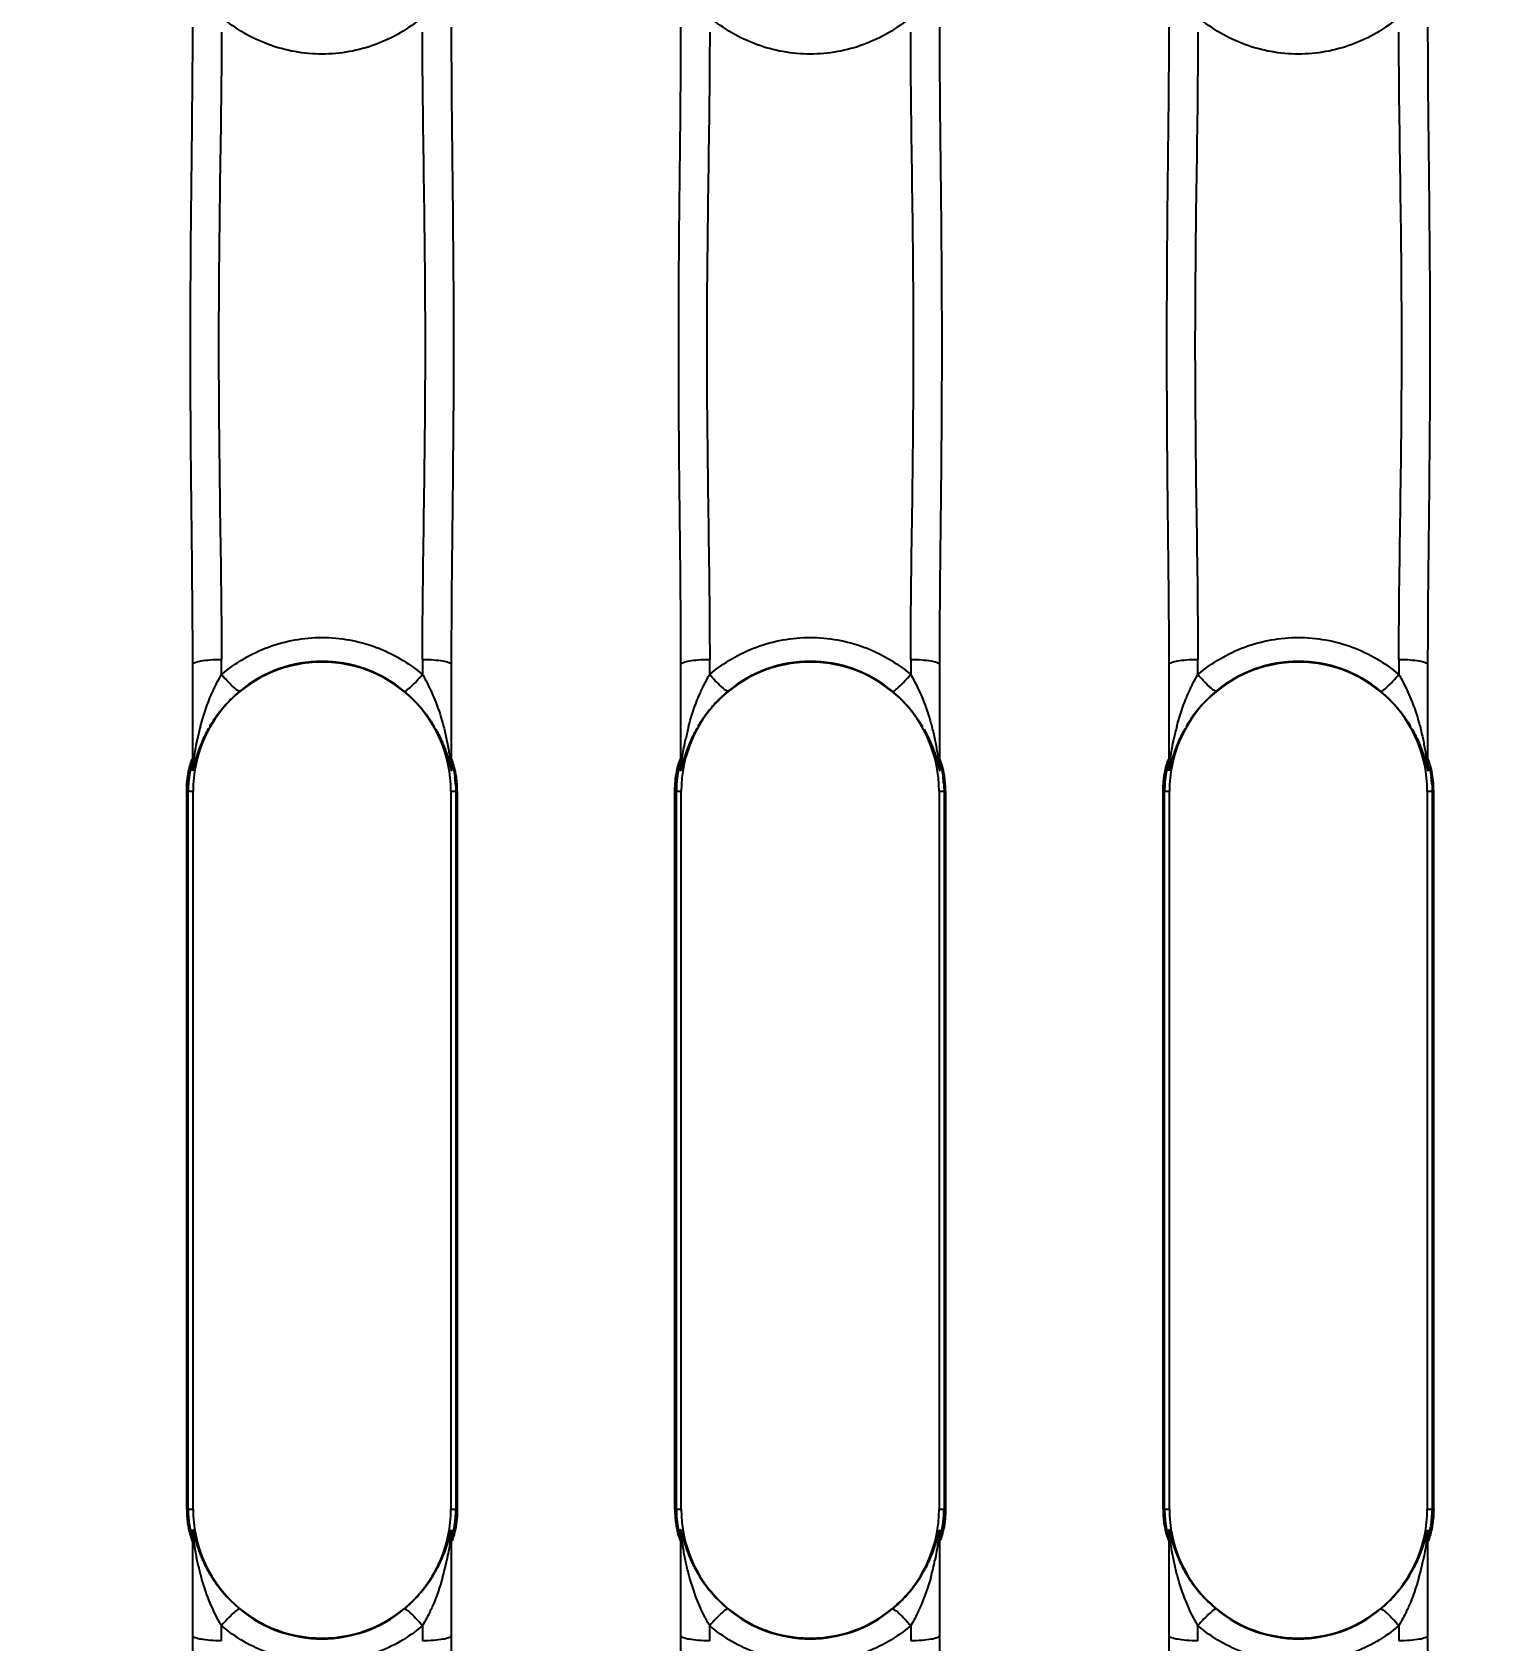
# Model space of a CAD drawing. Header units: millimetres. Extents: x 309 to 11345, y -1340 to 1318.
# Drawn here: x 10678.4 to 10729.8, y -462.9 to -406.6 of the extents above; entities that cross this region are included whole.
import ezdxf

# ---------------------------------------------------------------- set-up
doc = ezdxf.new("R2010")
doc.units = ezdxf.units.MM
doc.header["$LTSCALE"] = 16.335
doc.header["$PDMODE"] = 3
doc.header["$PDSIZE"] = 0.3125
doc.linetypes.add('HIDDEN', pattern=[0.2, 0.1, -0.1])
doc.layers.get('0').update_dxf_attribs({"linetype": 'CONTINUOUS'})
doc.layers.get('Defpoints').update_dxf_attribs({"linetype": 'CONTINUOUS'})
doc.layers.add('DEFAULT_2', color=8, linetype='HIDDEN')
doc.styles.get("Standard").update_dxf_attribs({"font": 'txt', "width": 0.8})
doc.dimstyles.new('STANDARD$0', dxfattribs={"dimscale": 2, "dimtxt": 3, "dimasz": 3, "dimexe": 1.25, "dimexo": 0.625, "dimgap": 0.5, "dimtad": 0, "dimdsep": 46, "dimlunit": 6, "dimtxsty": 'Standard', "dimblk": 'CLOSEDBLANK', "dimcen": 0, "dimclrt": 2, "dimazin": 2, "dimtfac": 2, "dimtmove": 1, "dimatfit": 3, "dimfxl": 0, "dimtolj": 1, "dimtzin": 0, "dimarcsym": 0})

# ---------------------------------------------------------------- blocks, each defined once
blk = doc.blocks.new('_ClosedBlank')
at = {"color": 0, "linetype": 'ByBlock', "lineweight": -2}
for p, q in [((-1, 0.1667), (0, 0)), ((-1, 0.1667), (-1, -0.1667)), ((0, 0), (-1, -0.1667))]:
    blk.add_line(p, q, dxfattribs=at)
blk = doc.blocks.new('*D579')
at = {"color": 4, "lineweight": -2}
for p, q in [((10560.464, -415.746), (10560.464, -306.518)), ((10980.464, -415.746), (10980.464, -306.518)), ((10580.464, -309.018), (10740.501, -309.018)), ((10960.464, -309.018), (10812.501, -309.018))]:
    blk.add_line(p, q, dxfattribs=at)
at = {"layer": 'Defpoints', "color": 0}
for p in [(10980.464, -309.018), (10560.464, -416.996), (10980.464, -416.996)]:
    blk.add_point(p, dxfattribs=at)
at = {"color": 4, "lineweight": -2, "xscale": 20, "yscale": 20, "zscale": 20, "rotation": 180}
blk.add_blockref('_ClosedBlank', (10560.464, -309.018), dxfattribs=at)
at = {"color": 4, "lineweight": -2, "xscale": 20, "yscale": 20, "zscale": 20}
blk.add_blockref('_ClosedBlank', (10980.464, -309.018), dxfattribs=at)
at = {"color": 6, "insert": (10776.501, -309.018), "char_height": 20, "attachment_point": 5}
blk.add_mtext('\\A1;420.00', dxfattribs=at)

msp = doc.modelspace()

# ---------------------------------------------------------------- linework, layer by layer
at = {"color": 7, "linetype": 'Continuous'}
for p, q in [((10683.991, -432.241), (10683.991, -428.691)), ((10684.997, -429.042), (10684.997, -428.512)), ((10692.035, -428.512), (10692.035, -429.042)), ((10693.041, -428.691), (10693.041, -432.241)), ((10701.085, -432.241), (10701.085, -428.691)), ((10702.09, -429.042), (10702.09, -428.512)), ((10709.129, -428.512), (10709.129, -429.042)), ((10710.134, -428.691), (10710.134, -432.241)), ((10718.178, -432.241), (10718.178, -428.691)), ((10719.184, -429.042), (10719.184, -428.512)), ((10726.222, -428.512), (10726.222, -429.042)), ((10727.228, -428.691), (10727.228, -432.241)), ((10683.778, -458.257), (10683.778, -433.119)), ((10683.778, -433.119), (10684.002, -433.119)), ((10683.83, -458.257), (10683.83, -433.119)), ((10684.002, -458.257), (10684.002, -433.119)), ((10693.029, -433.119), (10693.029, -458.257)), ((10693.029, -433.119), (10693.253, -433.119)), ((10693.201, -433.119), (10693.201, -458.257)), ((10693.253, -433.119), (10693.253, -458.257)), ((10700.872, -458.257), (10700.872, -433.119)), ((10700.872, -433.119), (10701.096, -433.119)), ((10700.924, -458.257), (10700.924, -433.119)), ((10701.096, -458.257), (10701.096, -433.119)), ((10710.123, -433.119), (10710.123, -458.257)), ((10710.123, -433.119), (10710.347, -433.119)), ((10710.295, -433.119), (10710.295, -458.257)), ((10710.347, -433.119), (10710.347, -458.257)), ((10717.965, -458.257), (10717.965, -433.119)), ((10717.965, -433.119), (10718.189, -433.119)), ((10718.017, -458.257), (10718.017, -433.119)), ((10718.189, -458.257), (10718.189, -433.119)), ((10727.216, -433.119), (10727.216, -458.257)), ((10727.216, -433.119), (10727.44, -433.119)), ((10727.388, -433.119), (10727.388, -458.257)), ((10727.44, -458.257), (10727.44, -433.119)), ((10683.778, -458.257), (10684.002, -458.257)), ((10693.029, -458.257), (10693.253, -458.257)), ((10700.872, -458.257), (10701.096, -458.257)), ((10710.123, -458.257), (10710.347, -458.257)), ((10717.965, -458.257), (10718.189, -458.257)), ((10727.216, -458.257), (10727.44, -458.257)), ((10683.991, -462.685), (10683.991, -459.135)), ((10693.041, -459.135), (10693.041, -462.685)), ((10701.085, -462.685), (10701.085, -459.135)), ((10710.134, -459.135), (10710.134, -462.685)), ((10718.178, -462.685), (10718.178, -459.135)), ((10727.228, -459.135), (10727.228, -462.685)), ((10684.997, -462.865), (10684.997, -462.334)), ((10692.035, -462.334), (10692.035, -462.865)), ((10702.09, -462.865), (10702.09, -462.334)), ((10709.129, -462.334), (10709.129, -462.865)), ((10719.184, -462.865), (10719.184, -462.334)), ((10726.222, -462.334), (10726.222, -462.865))]:
    msp.add_line(p, q, dxfattribs=at)
for centre, radius, start, end in [((10688.516, -433.119), 4.514, 0, 180), ((10688.516, -433.068), 4.486, 50.0584, 129.9418), ((10705.609, -433.119), 4.514, 0, 180), ((10705.609, -433.068), 4.486, 50.0584, 129.9418), ((10722.703, -433.119), 4.514, 0, 180), ((10722.703, -433.067), 4.486, 50.0544, 129.9457), ((10692.854, -433.122), 8.888, 165.2763, 168.1245), ((10709.948, -433.122), 8.888, 165.2763, 168.1245), ((10727.041, -433.122), 8.888, 165.2763, 168.1245), ((10683.049, -432.017), 0.942, 347.9554, 359.9838), ((10657.371, -433.299), 26.622, 1.9381, 2.3377), ((10683.088, -432.242), 0.903, 350.0387, 0.0836), ((10693.982, -432.017), 0.942, 180.0141, 192.0456), ((10693.944, -432.242), 0.903, 179.9144, 189.9573), ((10720.849, -433.34), 27.81, 177.9269, 178.0608), ((10718.403, -433.251), 25.363, 177.655, 177.9277), ((10700.143, -432.017), 0.942, 347.9554, 359.9838), ((10674.464, -433.299), 26.622, 1.9381, 2.3377), ((10700.182, -432.242), 0.903, 350.0387, 0.0836), ((10711.076, -432.017), 0.942, 180.0141, 192.0456), ((10711.038, -432.242), 0.903, 179.9144, 189.9573), ((10737.942, -433.34), 27.81, 177.9269, 178.0608), ((10735.496, -433.251), 25.363, 177.655, 177.9277), ((10717.236, -432.017), 0.942, 347.9554, 359.9838), ((10691.558, -433.299), 26.622, 1.9381, 2.3377), ((10717.275, -432.242), 0.903, 350.0387, 0.0836), ((10728.169, -432.017), 0.942, 180.0141, 192.0456), ((10728.131, -432.242), 0.903, 179.9144, 189.9573), ((10755.036, -433.34), 27.81, 177.9269, 178.0608), ((10752.59, -433.251), 25.363, 177.655, 177.9277), ((10689.165, -433.151), 4.037, 4.0628, 7.3504), ((10706.259, -433.151), 4.037, 4.0628, 7.3504), ((10723.352, -433.151), 4.037, 4.0628, 7.3504), ((10688.516, -458.257), 4.514, 180, 0), ((10705.609, -458.257), 4.514, 180, 0), ((10722.703, -458.257), 4.514, 180, 0), ((10658.629, -458.125), 25.363, 357.655, 357.9277), ((10683.049, -459.359), 0.942, 0.0141, 12.0456), ((10656.183, -458.036), 27.81, 357.9269, 358.0608), ((10683.082, -459.136), 0.91, 0.0251, 10.0006), ((10693.944, -459.134), 0.903, 170.0415, 180.0866), ((10693.982, -459.359), 0.942, 167.9548, 179.984), ((10719.661, -458.077), 26.622, 181.9381, 182.3377), ((10675.722, -458.125), 25.363, 357.655, 357.9277), ((10700.143, -459.359), 0.942, 0.0141, 12.0456), ((10673.276, -458.036), 27.81, 357.9269, 358.0608), ((10700.175, -459.136), 0.91, 0.0251, 10.0006), ((10711.037, -459.134), 0.903, 170.0415, 180.0866), ((10711.076, -459.359), 0.942, 167.9548, 179.984), ((10736.754, -458.077), 26.622, 181.9381, 182.3377), ((10692.816, -458.125), 25.363, 357.655, 357.9277), ((10717.236, -459.359), 0.942, 0.0141, 12.0456), ((10690.37, -458.036), 27.81, 357.9269, 358.0608), ((10717.269, -459.136), 0.91, 0.0251, 10.0006), ((10728.131, -459.134), 0.903, 170.0415, 180.0866), ((10728.169, -459.359), 0.942, 167.9548, 179.9781), ((10753.848, -458.077), 26.622, 181.9381, 182.3377), ((10684.214, -458.261), 8.852, 344.3403, 348.4216), ((10701.307, -458.261), 8.852, 344.3403, 348.4216), ((10718.401, -458.261), 8.852, 344.3403, 348.4216), ((10688.516, -458.309), 4.486, 230.0544, 309.9456), ((10705.609, -458.309), 4.486, 230.0544, 309.9456), ((10722.703, -458.309), 4.486, 230.0544, 309.9456)]:
    msp.add_arc(centre, radius, start, end, dxfattribs=at)
for points, knots in [([(10683.991, -428.691), (10683.991, -426.837), (10683.94, -423.118), (10683.897, -417.534), (10683.94, -411.95), (10683.991, -408.231), (10683.991, -406.377)], [0, 0, 0, 0, 0.249324, 0.499998, 0.750687, 1, 1, 1, 1]), ([(10692.035, -406.026), (10691.552, -406.437), (10690.431, -407.096), (10688.516, -407.438), (10686.601, -407.096), (10685.48, -406.437), (10684.997, -406.026)], [0, 0, 0, 0, 0.24958, 0.500005, 0.750428, 1, 1, 1, 1]), ([(10693.041, -406.377), (10693.041, -408.231), (10693.091, -411.95), (10693.135, -417.534), (10693.091, -423.118), (10693.041, -426.837), (10693.041, -428.691)], [0, 0, 0, 0, 0.249311, 0.500002, 0.750674, 1, 1, 1, 1]), ([(10701.085, -428.691), (10701.085, -426.837), (10701.034, -423.118), (10700.99, -417.534), (10701.034, -411.95), (10701.085, -408.231), (10701.085, -406.377)], [0, 0, 0, 0, 0.249324, 0.499998, 0.750687, 1, 1, 1, 1]), ([(10709.129, -406.026), (10708.646, -406.437), (10707.524, -407.096), (10705.609, -407.438), (10703.695, -407.096), (10702.573, -406.437), (10702.09, -406.026)], [0, 0, 0, 0, 0.249583, 0.500006, 0.750427, 1, 1, 1, 1]), ([(10710.134, -406.377), (10710.134, -408.231), (10710.185, -411.95), (10710.229, -417.534), (10710.185, -423.118), (10710.134, -426.837), (10710.134, -428.691)], [0, 0, 0, 0, 0.249311, 0.500002, 0.750674, 1, 1, 1, 1]), ([(10718.178, -428.691), (10718.178, -426.837), (10718.127, -423.118), (10718.084, -417.534), (10718.127, -411.95), (10718.178, -408.231), (10718.178, -406.377)], [0, 0, 0, 0, 0.249324, 0.499998, 0.750687, 1, 1, 1, 1]), ([(10726.222, -406.026), (10725.739, -406.437), (10724.618, -407.096), (10722.703, -407.438), (10720.788, -407.096), (10719.667, -406.437), (10719.184, -406.026)], [0, 0, 0, 0, 0.249583, 0.500006, 0.750427, 1, 1, 1, 1]), ([(10727.228, -406.377), (10727.228, -408.232), (10727.278, -411.95), (10727.322, -417.534), (10727.278, -423.118), (10727.228, -426.837), (10727.228, -428.691)], [0, 0, 0, 0, 0.249332, 0.5, 0.750668, 1, 1, 1, 1]), ([(10684.997, -406.557), (10684.997, -408.38), (10684.933, -412.039), (10684.876, -417.534), (10684.933, -423.03), (10684.997, -426.688), (10684.997, -428.512)], [0, 0, 0, 0, 0.249107, 0.499999, 0.750892, 1, 1, 1, 1]), ([(10692.035, -428.512), (10692.035, -426.688), (10692.098, -423.03), (10692.156, -417.534), (10692.098, -412.039), (10692.035, -408.38), (10692.035, -406.557)], [0, 0, 0, 0, 0.249108, 0.5, 0.750892, 1, 1, 1, 1]), ([(10702.09, -406.557), (10702.09, -408.38), (10702.027, -412.039), (10701.969, -417.534), (10702.027, -423.03), (10702.09, -426.688), (10702.09, -428.512)], [0, 0, 0, 0, 0.249107, 0.499999, 0.750892, 1, 1, 1, 1]), ([(10709.129, -428.512), (10709.129, -426.688), (10709.192, -423.03), (10709.249, -417.534), (10709.192, -412.039), (10709.128, -408.38), (10709.129, -406.557)], [0, 0, 0, 0, 0.249108, 0.5, 0.750892, 1, 1, 1, 1]), ([(10719.184, -406.557), (10719.184, -408.38), (10719.12, -412.039), (10719.063, -417.534), (10719.12, -423.03), (10719.184, -426.688), (10719.184, -428.512)], [0, 0, 0, 0, 0.249107, 0.499999, 0.750892, 1, 1, 1, 1]), ([(10726.222, -428.512), (10726.222, -426.688), (10726.285, -423.03), (10726.343, -417.534), (10726.285, -412.039), (10726.222, -408.38), (10726.222, -406.557)], [0, 0, 0, 0, 0.249108, 0.5, 0.750892, 1, 1, 1, 1]), ([(10684.997, -429.042), (10685.48, -428.632), (10686.601, -427.972), (10688.516, -427.631), (10690.431, -427.972), (10691.552, -428.632), (10692.035, -429.042)], [0, 0, 0, 0, 0.24958, 0.500005, 0.750428, 1, 1, 1, 1]), ([(10702.09, -429.042), (10702.573, -428.632), (10703.694, -427.972), (10705.609, -427.631), (10707.524, -427.972), (10708.645, -428.632), (10709.129, -429.042)], [0, 0, 0, 0, 0.24958, 0.500005, 0.750428, 1, 1, 1, 1]), ([(10719.184, -429.042), (10719.667, -428.631), (10720.788, -427.973), (10722.703, -427.631), (10724.618, -427.973), (10725.739, -428.631), (10726.222, -429.042)], [0, 0, 0, 0, 0.249583, 0.500006, 0.750428, 1, 1, 1, 1]), ([(10683.991, -428.691), (10683.991, -428.655), (10684.121, -428.596), (10684.309, -428.557), (10684.628, -428.519), (10684.863, -428.512), (10684.997, -428.512)], [0, 0, 0, 0, 0.105188, 0.315079, 0.615705, 1, 1, 1, 1]), ([(10684.65, -429.723), (10684.677, -429.664), (10684.782, -429.432), (10684.9, -429.205), (10684.997, -429.042)], [0, 0, 0, 0, 0.255268, 1, 1, 1, 1]), ([(10685.636, -429.628), (10685.624, -429.631), (10685.591, -429.617), (10685.539, -429.585), (10685.468, -429.529), (10685.348, -429.422), (10685.188, -429.258), (10685.061, -429.116), (10684.997, -429.042)], [0, 0, 0, 0, 0.039768, 0.112527, 0.216205, 0.346579, 0.66369, 1, 1, 1, 1]), ([(10691.396, -429.628), (10691.406, -429.631), (10691.435, -429.62), (10691.512, -429.574), (10691.647, -429.457), (10691.831, -429.271), (10691.966, -429.122), (10692.035, -429.042)], [0, 0, 0, 0, 0.034738, 0.098254, 0.315018, 0.636269, 1, 1, 1, 1]), ([(10692.035, -428.512), (10692.169, -428.512), (10692.403, -428.519), (10692.723, -428.557), (10692.911, -428.596), (10693.04, -428.655), (10693.041, -428.691)], [0, 0, 0, 0, 0.384295, 0.684921, 0.894812, 1, 1, 1, 1]), ([(10692.035, -429.042), (10692.075, -429.109), (10692.232, -429.389), (10692.367, -429.681), (10692.458, -429.906)], [0, 0, 0, 0, 0.243245, 1, 1, 1, 1]), ([(10701.085, -428.691), (10701.085, -428.655), (10701.215, -428.596), (10701.402, -428.557), (10701.722, -428.519), (10701.957, -428.512), (10702.09, -428.512)], [0, 0, 0, 0, 0.105188, 0.315079, 0.615705, 1, 1, 1, 1]), ([(10701.744, -429.723), (10701.77, -429.664), (10701.875, -429.432), (10701.994, -429.205), (10702.09, -429.042)], [0, 0, 0, 0, 0.255268, 1, 1, 1, 1]), ([(10702.729, -429.628), (10702.718, -429.631), (10702.684, -429.617), (10702.633, -429.585), (10702.561, -429.529), (10702.442, -429.422), (10702.282, -429.258), (10702.154, -429.116), (10702.09, -429.042)], [0, 0, 0, 0, 0.039768, 0.112527, 0.216205, 0.346579, 0.66369, 1, 1, 1, 1]), ([(10708.49, -429.628), (10708.499, -429.631), (10708.529, -429.62), (10708.606, -429.574), (10708.74, -429.457), (10708.925, -429.271), (10709.059, -429.122), (10709.129, -429.042)], [0, 0, 0, 0, 0.034738, 0.098254, 0.315018, 0.636269, 1, 1, 1, 1]), ([(10709.129, -428.512), (10709.262, -428.512), (10709.497, -428.519), (10709.816, -428.557), (10710.004, -428.596), (10710.134, -428.655), (10710.134, -428.691)], [0, 0, 0, 0, 0.384295, 0.684921, 0.894812, 1, 1, 1, 1]), ([(10709.129, -429.042), (10709.168, -429.109), (10709.325, -429.389), (10709.461, -429.681), (10709.552, -429.906)], [0, 0, 0, 0, 0.243245, 1, 1, 1, 1]), ([(10718.178, -428.691), (10718.178, -428.655), (10718.308, -428.596), (10718.496, -428.557), (10718.815, -428.519), (10719.05, -428.512), (10719.184, -428.512)], [0, 0, 0, 0, 0.105188, 0.315079, 0.615705, 1, 1, 1, 1]), ([(10718.837, -429.723), (10718.864, -429.664), (10718.969, -429.432), (10719.087, -429.205), (10719.184, -429.042)], [0, 0, 0, 0, 0.255268, 1, 1, 1, 1]), ([(10719.823, -429.628), (10719.811, -429.631), (10719.778, -429.617), (10719.726, -429.585), (10719.655, -429.529), (10719.535, -429.422), (10719.375, -429.258), (10719.248, -429.116), (10719.184, -429.042)], [0, 0, 0, 0, 0.039768, 0.112527, 0.216205, 0.346579, 0.66369, 1, 1, 1, 1]), ([(10725.583, -429.628), (10725.593, -429.631), (10725.622, -429.62), (10725.699, -429.574), (10725.834, -429.457), (10726.018, -429.271), (10726.153, -429.122), (10726.222, -429.042)], [0, 0, 0, 0, 0.034741, 0.098258, 0.315024, 0.636274, 1, 1, 1, 1]), ([(10726.222, -428.512), (10726.356, -428.512), (10726.59, -428.519), (10726.91, -428.557), (10727.098, -428.596), (10727.227, -428.655), (10727.228, -428.691)], [0, 0, 0, 0, 0.384295, 0.684921, 0.894812, 1, 1, 1, 1]), ([(10726.222, -429.042), (10726.262, -429.109), (10726.419, -429.389), (10726.554, -429.681), (10726.645, -429.906)], [0, 0, 0, 0, 0.243245, 1, 1, 1, 1]), ([(10684.258, -430.863), (10684.335, -430.571), (10684.457, -430.186), (10684.611, -429.814), (10684.65, -429.723)], [0, 0, 0, 0, 0.752194, 1, 1, 1, 1]), ([(10701.351, -430.863), (10701.428, -430.571), (10701.551, -430.186), (10701.704, -429.814), (10701.744, -429.723)], [0, 0, 0, 0, 0.752194, 1, 1, 1, 1]), ([(10718.445, -430.863), (10718.522, -430.571), (10718.644, -430.186), (10718.798, -429.814), (10718.837, -429.723)], [0, 0, 0, 0, 0.752194, 1, 1, 1, 1]), ([(10692.744, -430.752), (10692.785, -430.9), (10692.841, -431.124), (10692.903, -431.424), (10692.944, -431.646), (10692.979, -431.866), (10693.002, -432.037), (10693.022, -432.174), (10693.025, -432.223), (10693.04, -432.287), (10693.041, -432.251), (10693.041, -432.241)], [0, 0, 0, 0, 0.292464, 0.43817, 0.581836, 0.721916, 0.857656, 0.920666, 0.965942, 0.980761, 1, 1, 1, 1]), ([(10709.837, -430.752), (10709.878, -430.9), (10709.934, -431.124), (10709.997, -431.424), (10710.037, -431.646), (10710.073, -431.866), (10710.096, -432.037), (10710.115, -432.174), (10710.118, -432.223), (10710.134, -432.287), (10710.134, -432.251), (10710.134, -432.241)], [0, 0, 0, 0, 0.292464, 0.43817, 0.581836, 0.721916, 0.857656, 0.920666, 0.965942, 0.980761, 1, 1, 1, 1]), ([(10726.931, -430.752), (10726.972, -430.9), (10727.028, -431.124), (10727.09, -431.424), (10727.131, -431.646), (10727.166, -431.866), (10727.189, -432.037), (10727.209, -432.174), (10727.212, -432.223), (10727.227, -432.287), (10727.228, -432.251), (10727.228, -432.241)], [0, 0, 0, 0, 0.292464, 0.43817, 0.581836, 0.721916, 0.857656, 0.920666, 0.965942, 0.980761, 1, 1, 1, 1]), ([(10683.991, -432.241), (10683.991, -432.352), (10684.055, -431.825), (10684.091, -431.63), (10684.134, -431.397), (10684.156, -431.293)], [0, 0, 0, 0, 0.347121, 0.668336, 1, 1, 1, 1]), ([(10701.085, -432.241), (10701.084, -432.352), (10701.148, -431.825), (10701.185, -431.63), (10701.228, -431.397), (10701.25, -431.293)], [0, 0, 0, 0, 0.347121, 0.668336, 1, 1, 1, 1]), ([(10718.178, -432.241), (10718.178, -432.352), (10718.242, -431.825), (10718.278, -431.63), (10718.321, -431.397), (10718.343, -431.293)], [0, 0, 0, 0, 0.347121, 0.668336, 1, 1, 1, 1]), ([(10683.778, -433.119), (10683.778, -432.888), (10683.808, -432.567), (10683.897, -432.207), (10683.941, -432.074), (10683.963, -432.027)], [0, 0, 0, 0, 0.624992, 0.858526, 1, 1, 1, 1]), ([(10683.97, -432.213), (10683.97, -432.208), (10683.968, -432.19), (10683.942, -432.228), (10683.933, -432.278), (10683.901, -432.388), (10683.877, -432.529), (10683.862, -432.637), (10683.855, -432.695)], [0, 0, 0, 0, 0.031586, 0.058655, 0.179649, 0.387453, 0.666809, 1, 1, 1, 1]), ([(10683.963, -432.027), (10683.969, -432.016), (10683.983, -431.979), (10683.991, -432.01), (10683.991, -432.017)], [0, 0, 0, 0, 0.626438, 1, 1, 1, 1]), ([(10693.253, -433.119), (10693.253, -433.038), (10693.247, -432.878), (10693.226, -432.654), (10693.185, -432.429), (10693.159, -432.28), (10693.041, -431.931), (10693.041, -432.017)], [0, 0, 0, 0, 0.214987, 0.421209, 0.609636, 0.771139, 1, 1, 1, 1]), ([(10693.061, -432.213), (10693.062, -432.208), (10693.063, -432.191), (10693.088, -432.22), (10693.095, -432.267), (10693.125, -432.361), (10693.147, -432.486), (10693.162, -432.582), (10693.169, -432.634)], [0, 0, 0, 0, 0.034845, 0.059758, 0.176762, 0.382078, 0.661724, 1, 1, 1, 1]), ([(10700.872, -433.119), (10700.872, -432.888), (10700.902, -432.567), (10700.991, -432.207), (10701.034, -432.074), (10701.057, -432.027)], [0, 0, 0, 0, 0.624992, 0.858526, 1, 1, 1, 1]), ([(10701.064, -432.213), (10701.064, -432.208), (10701.061, -432.19), (10701.035, -432.228), (10701.026, -432.278), (10700.994, -432.388), (10700.971, -432.529), (10700.955, -432.637), (10700.949, -432.695)], [0, 0, 0, 0, 0.031586, 0.058655, 0.179649, 0.387453, 0.666809, 1, 1, 1, 1]), ([(10701.057, -432.027), (10701.062, -432.016), (10701.076, -431.979), (10701.085, -432.01), (10701.085, -432.017)], [0, 0, 0, 0, 0.626438, 1, 1, 1, 1]), ([(10710.347, -433.119), (10710.347, -433.038), (10710.341, -432.878), (10710.32, -432.654), (10710.279, -432.429), (10710.253, -432.28), (10710.134, -431.931), (10710.134, -432.017)], [0, 0, 0, 0, 0.214987, 0.421209, 0.609636, 0.771139, 1, 1, 1, 1]), ([(10710.155, -432.213), (10710.155, -432.208), (10710.156, -432.191), (10710.182, -432.22), (10710.188, -432.267), (10710.219, -432.361), (10710.241, -432.486), (10710.256, -432.582), (10710.263, -432.634)], [0, 0, 0, 0, 0.034845, 0.059758, 0.176762, 0.382078, 0.661724, 1, 1, 1, 1]), ([(10717.965, -433.119), (10717.965, -432.888), (10717.995, -432.567), (10718.084, -432.207), (10718.128, -432.074), (10718.15, -432.027)], [0, 0, 0, 0, 0.624992, 0.858526, 1, 1, 1, 1]), ([(10718.157, -432.213), (10718.157, -432.208), (10718.155, -432.19), (10718.129, -432.228), (10718.12, -432.278), (10718.088, -432.388), (10718.064, -432.529), (10718.049, -432.637), (10718.042, -432.695)], [0, 0, 0, 0, 0.031586, 0.058655, 0.179649, 0.387453, 0.666809, 1, 1, 1, 1]), ([(10718.15, -432.027), (10718.156, -432.016), (10718.17, -431.979), (10718.178, -432.01), (10718.178, -432.017)], [0, 0, 0, 0, 0.626438, 1, 1, 1, 1]), ([(10727.255, -432.027), (10727.25, -432.016), (10727.236, -431.979), (10727.228, -432.01), (10727.228, -432.017)], [0, 0, 0, 0, 0.627995, 1, 1, 1, 1]), ([(10727.248, -432.213), (10727.249, -432.208), (10727.25, -432.191), (10727.275, -432.22), (10727.282, -432.267), (10727.312, -432.361), (10727.334, -432.486), (10727.349, -432.582), (10727.356, -432.634)], [0, 0, 0, 0, 0.034845, 0.059758, 0.176762, 0.382078, 0.661724, 1, 1, 1, 1]), ([(10727.44, -433.119), (10727.44, -432.888), (10727.411, -432.567), (10727.321, -432.208), (10727.278, -432.075), (10727.255, -432.027)], [0, 0, 0, 0, 0.624593, 0.858265, 1, 1, 1, 1]), ([(10683.855, -432.695), (10683.851, -432.729), (10683.837, -432.87), (10683.83, -433.012), (10683.83, -433.119)], [0, 0, 0, 0, 0.240867, 1, 1, 1, 1]), ([(10700.949, -432.695), (10700.945, -432.729), (10700.931, -432.87), (10700.924, -433.012), (10700.924, -433.119)], [0, 0, 0, 0, 0.240867, 1, 1, 1, 1]), ([(10718.042, -432.695), (10718.038, -432.729), (10718.024, -432.87), (10718.017, -433.012), (10718.017, -433.119)], [0, 0, 0, 0, 0.240867, 1, 1, 1, 1]), ([(10683.778, -458.257), (10683.778, -458.338), (10683.784, -458.499), (10683.805, -458.722), (10683.846, -458.948), (10683.873, -459.097), (10683.991, -459.446), (10683.991, -459.359)], [0, 0, 0, 0, 0.21499, 0.42121, 0.609642, 0.77114, 1, 1, 1, 1]), ([(10683.83, -458.257), (10683.83, -458.369), (10683.839, -458.534), (10683.862, -458.744), (10683.882, -458.882), (10683.905, -458.997), (10683.926, -459.09), (10683.947, -459.141), (10683.956, -459.177), (10683.964, -459.179)], [0, 0, 0, 0, 0.358861, 0.52633, 0.677356, 0.80557, 0.905304, 0.971566, 1, 1, 1, 1]), ([(10693.253, -458.257), (10693.253, -458.489), (10693.224, -458.81), (10693.134, -459.17), (10693.091, -459.303), (10693.068, -459.35)], [0, 0, 0, 0, 0.62537, 0.85881, 1, 1, 1, 1]), ([(10693.176, -458.682), (10693.18, -458.648), (10693.194, -458.506), (10693.201, -458.365), (10693.201, -458.257)], [0, 0, 0, 0, 0.240833, 1, 1, 1, 1]), ([(10700.872, -458.257), (10700.872, -458.338), (10700.878, -458.499), (10700.899, -458.722), (10700.94, -458.948), (10700.966, -459.097), (10701.085, -459.446), (10701.085, -459.359)], [0, 0, 0, 0, 0.21499, 0.42121, 0.609642, 0.77114, 1, 1, 1, 1]), ([(10700.924, -458.257), (10700.924, -458.369), (10700.932, -458.534), (10700.955, -458.744), (10700.976, -458.882), (10700.999, -458.997), (10701.019, -459.09), (10701.04, -459.141), (10701.049, -459.177), (10701.058, -459.179)], [0, 0, 0, 0, 0.358861, 0.52633, 0.677356, 0.80557, 0.905304, 0.971566, 1, 1, 1, 1]), ([(10710.347, -458.257), (10710.347, -458.489), (10710.317, -458.81), (10710.228, -459.17), (10710.184, -459.303), (10710.162, -459.35)], [0, 0, 0, 0, 0.62537, 0.85881, 1, 1, 1, 1]), ([(10710.27, -458.682), (10710.274, -458.648), (10710.288, -458.506), (10710.295, -458.365), (10710.295, -458.257)], [0, 0, 0, 0, 0.240833, 1, 1, 1, 1]), ([(10717.965, -458.257), (10717.965, -458.338), (10717.971, -458.499), (10717.992, -458.722), (10718.033, -458.948), (10718.06, -459.097), (10718.178, -459.446), (10718.178, -459.359)], [0, 0, 0, 0, 0.21499, 0.42121, 0.609642, 0.77114, 1, 1, 1, 1]), ([(10718.017, -458.257), (10718.017, -458.369), (10718.026, -458.534), (10718.049, -458.744), (10718.069, -458.882), (10718.092, -458.997), (10718.113, -459.09), (10718.134, -459.141), (10718.143, -459.177), (10718.151, -459.179)], [0, 0, 0, 0, 0.358861, 0.52633, 0.677356, 0.80557, 0.905304, 0.971566, 1, 1, 1, 1]), ([(10727.44, -458.257), (10727.44, -458.49), (10727.41, -458.812), (10727.32, -459.172), (10727.277, -459.305), (10727.254, -459.352)], [0, 0, 0, 0, 0.626808, 0.860215, 1, 1, 1, 1]), ([(10727.363, -458.682), (10727.367, -458.648), (10727.381, -458.506), (10727.388, -458.365), (10727.388, -458.257)], [0, 0, 0, 0, 0.240833, 1, 1, 1, 1]), ([(10693.061, -459.163), (10693.062, -459.168), (10693.064, -459.186), (10693.09, -459.148), (10693.099, -459.098), (10693.131, -458.988), (10693.154, -458.848), (10693.17, -458.74), (10693.176, -458.682)], [0, 0, 0, 0, 0.031532, 0.058615, 0.179548, 0.387286, 0.666665, 1, 1, 1, 1]), ([(10710.155, -459.163), (10710.155, -459.168), (10710.157, -459.186), (10710.184, -459.148), (10710.192, -459.098), (10710.224, -458.988), (10710.248, -458.848), (10710.263, -458.74), (10710.27, -458.682)], [0, 0, 0, 0, 0.031532, 0.058615, 0.179548, 0.387286, 0.666665, 1, 1, 1, 1]), ([(10727.248, -459.163), (10727.249, -459.168), (10727.251, -459.186), (10727.277, -459.148), (10727.286, -459.098), (10727.318, -458.988), (10727.341, -458.848), (10727.357, -458.74), (10727.363, -458.682)], [0, 0, 0, 0, 0.031532, 0.058615, 0.179548, 0.387286, 0.666665, 1, 1, 1, 1]), ([(10684.283, -460.605), (10684.242, -460.458), (10684.188, -460.237), (10684.126, -459.94), (10684.086, -459.721), (10684.051, -459.504), (10684.029, -459.334), (10684.01, -459.2), (10684.006, -459.152), (10683.991, -459.089), (10683.991, -459.125), (10683.991, -459.135)], [0, 0, 0, 0, 0.292745, 0.438531, 0.582185, 0.722214, 0.857925, 0.920652, 0.965542, 0.980282, 1, 1, 1, 1]), ([(10693.041, -459.135), (10693.041, -459.031), (10692.98, -459.529), (10692.946, -459.714), (10692.905, -459.938), (10692.885, -460.038)], [0, 0, 0, 0, 0.341301, 0.66521, 1, 1, 1, 1]), ([(10693.068, -459.35), (10693.063, -459.361), (10693.049, -459.397), (10693.041, -459.367), (10693.041, -459.359)], [0, 0, 0, 0, 0.623232, 1, 1, 1, 1]), ([(10701.376, -460.605), (10701.336, -460.458), (10701.281, -460.237), (10701.22, -459.94), (10701.18, -459.721), (10701.145, -459.504), (10701.122, -459.334), (10701.103, -459.2), (10701.1, -459.152), (10701.085, -459.089), (10701.085, -459.125), (10701.085, -459.135)], [0, 0, 0, 0, 0.292745, 0.438531, 0.582185, 0.722214, 0.857925, 0.920652, 0.965542, 0.980282, 1, 1, 1, 1]), ([(10710.134, -459.135), (10710.134, -459.031), (10710.073, -459.529), (10710.039, -459.714), (10709.999, -459.938), (10709.978, -460.038)], [0, 0, 0, 0, 0.341301, 0.66521, 1, 1, 1, 1]), ([(10710.162, -459.35), (10710.156, -459.361), (10710.142, -459.397), (10710.134, -459.367), (10710.134, -459.359)], [0, 0, 0, 0, 0.623232, 1, 1, 1, 1]), ([(10718.47, -460.605), (10718.429, -460.458), (10718.375, -460.237), (10718.313, -459.94), (10718.273, -459.721), (10718.238, -459.504), (10718.216, -459.334), (10718.197, -459.2), (10718.193, -459.152), (10718.178, -459.089), (10718.178, -459.125), (10718.178, -459.135)], [0, 0, 0, 0, 0.292745, 0.438531, 0.582185, 0.722214, 0.857925, 0.920652, 0.965542, 0.980282, 1, 1, 1, 1]), ([(10727.228, -459.135), (10727.228, -459.031), (10727.167, -459.529), (10727.133, -459.714), (10727.092, -459.938), (10727.072, -460.038)], [0, 0, 0, 0, 0.341301, 0.66521, 1, 1, 1, 1]), ([(10727.254, -459.352), (10727.249, -459.362), (10727.235, -459.397), (10727.228, -459.366), (10727.228, -459.359)], [0, 0, 0, 0, 0.610484, 1, 1, 1, 1]), ([(10684.997, -462.334), (10684.956, -462.266), (10684.798, -461.983), (10684.661, -461.688), (10684.569, -461.46)], [0, 0, 0, 0, 0.243206, 1, 1, 1, 1]), ([(10692.388, -461.638), (10692.361, -461.699), (10692.254, -461.936), (10692.133, -462.167), (10692.035, -462.334)], [0, 0, 0, 0, 0.255328, 1, 1, 1, 1]), ([(10702.09, -462.334), (10702.05, -462.266), (10701.891, -461.983), (10701.754, -461.688), (10701.663, -461.46)], [0, 0, 0, 0, 0.243206, 1, 1, 1, 1]), ([(10709.481, -461.638), (10709.455, -461.699), (10709.348, -461.936), (10709.227, -462.167), (10709.129, -462.334)], [0, 0, 0, 0, 0.255328, 1, 1, 1, 1]), ([(10719.184, -462.334), (10719.143, -462.266), (10718.985, -461.983), (10718.848, -461.688), (10718.756, -461.46)], [0, 0, 0, 0, 0.243206, 1, 1, 1, 1]), ([(10726.575, -461.638), (10726.548, -461.699), (10726.441, -461.936), (10726.32, -462.167), (10726.222, -462.334)], [0, 0, 0, 0, 0.255328, 1, 1, 1, 1]), ([(10685.636, -461.748), (10685.626, -461.745), (10685.596, -461.756), (10685.519, -461.802), (10685.385, -461.919), (10685.2, -462.106), (10685.066, -462.254), (10684.997, -462.334)], [0, 0, 0, 0, 0.034741, 0.098259, 0.315025, 0.636274, 1, 1, 1, 1]), ([(10691.396, -461.748), (10691.407, -461.745), (10691.441, -461.759), (10691.492, -461.791), (10691.564, -461.848), (10691.683, -461.955), (10691.843, -462.119), (10691.971, -462.26), (10692.035, -462.334)], [0, 0, 0, 0, 0.039768, 0.112527, 0.216204, 0.346578, 0.663689, 1, 1, 1, 1]), ([(10702.729, -461.748), (10702.719, -461.745), (10702.69, -461.756), (10702.613, -461.802), (10702.478, -461.919), (10702.294, -462.106), (10702.16, -462.254), (10702.09, -462.334)], [0, 0, 0, 0, 0.034741, 0.098259, 0.315025, 0.636274, 1, 1, 1, 1]), ([(10708.49, -461.748), (10708.501, -461.745), (10708.534, -461.759), (10708.586, -461.791), (10708.657, -461.848), (10708.777, -461.955), (10708.937, -462.119), (10709.064, -462.26), (10709.129, -462.334)], [0, 0, 0, 0, 0.039768, 0.112527, 0.216204, 0.346578, 0.663689, 1, 1, 1, 1]), ([(10719.823, -461.748), (10719.813, -461.745), (10719.783, -461.756), (10719.706, -461.802), (10719.572, -461.919), (10719.387, -462.106), (10719.253, -462.254), (10719.184, -462.334)], [0, 0, 0, 0, 0.034741, 0.098259, 0.315025, 0.636274, 1, 1, 1, 1]), ([(10725.583, -461.748), (10725.594, -461.745), (10725.628, -461.759), (10725.679, -461.791), (10725.751, -461.848), (10725.87, -461.955), (10726.03, -462.119), (10726.158, -462.26), (10726.222, -462.334)], [0, 0, 0, 0, 0.039768, 0.112527, 0.216204, 0.346578, 0.663689, 1, 1, 1, 1]), ([(10683.991, -484.999), (10683.991, -483.145), (10683.94, -479.426), (10683.897, -473.842), (10683.94, -468.258), (10683.991, -464.539), (10683.991, -462.685)], [0, 0, 0, 0, 0.249324, 0.499998, 0.750687, 1, 1, 1, 1]), ([(10684.997, -462.865), (10684.863, -462.865), (10684.628, -462.858), (10684.309, -462.82), (10684.121, -462.78), (10683.991, -462.721), (10683.991, -462.685)], [0, 0, 0, 0, 0.384296, 0.684921, 0.894812, 1, 1, 1, 1]), ([(10692.035, -462.334), (10691.552, -462.745), (10690.431, -463.404), (10688.516, -463.746), (10686.601, -463.404), (10685.48, -462.745), (10684.997, -462.334)], [0, 0, 0, 0, 0.249583, 0.500006, 0.750427, 1, 1, 1, 1]), ([(10693.041, -462.685), (10693.04, -462.721), (10692.911, -462.78), (10692.723, -462.82), (10692.403, -462.858), (10692.169, -462.865), (10692.035, -462.865)], [0, 0, 0, 0, 0.105188, 0.315079, 0.615704, 1, 1, 1, 1]), ([(10693.041, -462.685), (10693.041, -464.539), (10693.091, -468.258), (10693.135, -473.842), (10693.091, -479.426), (10693.041, -483.145), (10693.041, -484.999)], [0, 0, 0, 0, 0.249311, 0.500002, 0.750674, 1, 1, 1, 1]), ([(10701.085, -484.999), (10701.085, -483.145), (10701.034, -479.426), (10700.99, -473.842), (10701.034, -468.258), (10701.085, -464.539), (10701.085, -462.685)], [0, 0, 0, 0, 0.249324, 0.499998, 0.750687, 1, 1, 1, 1]), ([(10702.09, -462.865), (10701.957, -462.865), (10701.722, -462.858), (10701.402, -462.82), (10701.215, -462.78), (10701.085, -462.721), (10701.085, -462.685)], [0, 0, 0, 0, 0.384296, 0.684921, 0.894812, 1, 1, 1, 1]), ([(10709.129, -462.334), (10708.646, -462.745), (10707.524, -463.404), (10705.609, -463.746), (10703.695, -463.404), (10702.573, -462.745), (10702.09, -462.334)], [0, 0, 0, 0, 0.249583, 0.500006, 0.750427, 1, 1, 1, 1]), ([(10710.134, -462.685), (10710.134, -462.721), (10710.004, -462.78), (10709.816, -462.82), (10709.497, -462.858), (10709.262, -462.865), (10709.129, -462.865)], [0, 0, 0, 0, 0.105188, 0.315079, 0.615704, 1, 1, 1, 1]), ([(10710.134, -462.685), (10710.134, -464.539), (10710.185, -468.258), (10710.229, -473.842), (10710.185, -479.426), (10710.134, -483.145), (10710.134, -484.999)], [0, 0, 0, 0, 0.249311, 0.500002, 0.750674, 1, 1, 1, 1]), ([(10718.178, -484.999), (10718.178, -483.145), (10718.127, -479.426), (10718.084, -473.842), (10718.127, -468.258), (10718.178, -464.539), (10718.178, -462.685)], [0, 0, 0, 0, 0.249324, 0.499998, 0.750687, 1, 1, 1, 1]), ([(10719.184, -462.865), (10719.05, -462.865), (10718.815, -462.858), (10718.496, -462.82), (10718.308, -462.78), (10718.178, -462.721), (10718.178, -462.685)], [0, 0, 0, 0, 0.384296, 0.684921, 0.894812, 1, 1, 1, 1]), ([(10726.222, -462.334), (10725.739, -462.745), (10724.618, -463.404), (10722.703, -463.746), (10720.788, -463.404), (10719.667, -462.745), (10719.184, -462.334)], [0, 0, 0, 0, 0.249583, 0.500006, 0.750427, 1, 1, 1, 1]), ([(10727.228, -462.685), (10727.227, -462.721), (10727.098, -462.78), (10726.91, -462.82), (10726.59, -462.858), (10726.356, -462.865), (10726.222, -462.865)], [0, 0, 0, 0, 0.105188, 0.315079, 0.615704, 1, 1, 1, 1]), ([(10727.228, -462.685), (10727.228, -464.54), (10727.278, -468.258), (10727.322, -473.842), (10727.278, -479.426), (10727.228, -483.145), (10727.228, -484.999)], [0, 0, 0, 0, 0.249332, 0.5, 0.750668, 1, 1, 1, 1])]:
    msp.add_open_spline(points, degree=3, knots=knots, dxfattribs=at)
for points in [[(10692.458, -429.906), (10692.57, -430.182), (10692.664, -430.465), (10692.744, -430.752)], [(10709.552, -429.906), (10709.663, -430.182), (10709.758, -430.465), (10709.837, -430.752)], [(10726.645, -429.906), (10726.757, -430.182), (10726.851, -430.465), (10726.931, -430.752)], [(10693.192, -432.865), (10693.198, -432.949), (10693.201, -433.034), (10693.201, -433.119)], [(10710.286, -432.865), (10710.292, -432.949), (10710.295, -433.034), (10710.295, -433.119)], [(10727.379, -432.865), (10727.385, -432.949), (10727.388, -433.034), (10727.388, -433.119)], [(10684.569, -461.46), (10684.457, -461.181), (10684.362, -460.895), (10684.283, -460.605)], [(10692.736, -460.65), (10692.642, -460.986), (10692.527, -461.318), (10692.388, -461.638)], [(10701.663, -461.46), (10701.551, -461.181), (10701.456, -460.895), (10701.376, -460.605)], [(10709.83, -460.65), (10709.736, -460.986), (10709.62, -461.318), (10709.481, -461.638)], [(10718.756, -461.46), (10718.644, -461.181), (10718.549, -460.895), (10718.47, -460.605)], [(10726.923, -460.65), (10726.829, -460.986), (10726.714, -461.318), (10726.575, -461.638)]]:
    msp.add_open_spline(points, degree=3, dxfattribs=at)
at = {"layer": 'DEFAULT_2', "color": 8, "linetype": 'HIDDEN'}
for centre, radius, start, end in [((10688.669, -458.082), 4.755, 204.0048, 212.4641), ((10705.763, -458.082), 4.755, 204.0048, 212.4641), ((10722.856, -458.082), 4.755, 204.0048, 212.4641), ((10688.356, -458.079), 4.762, 328.2044, 331.7318), ((10705.45, -458.079), 4.762, 328.2044, 331.7318), ((10722.543, -458.079), 4.762, 328.2044, 331.7318), ((10688.731, -458.041), 4.83, 212.4893, 230.1393), ((10705.825, -458.041), 4.83, 212.4893, 230.1393), ((10722.918, -458.041), 4.83, 212.4893, 230.1393)]:
    msp.add_arc(centre, radius, start, end, dxfattribs=at)
for points, knots in [([(10685.636, -429.628), (10685.525, -429.72), (10685.105, -430.105), (10684.753, -430.563), (10684.542, -430.931)], [0, 0, 0, 0, 0.253785, 1, 1, 1, 1]), ([(10691.396, -429.628), (10691.509, -429.722), (10691.935, -430.113), (10692.291, -430.58), (10692.503, -430.956)], [0, 0, 0, 0, 0.253926, 1, 1, 1, 1]), ([(10702.729, -429.628), (10702.618, -429.72), (10702.199, -430.105), (10701.847, -430.563), (10701.636, -430.931)], [0, 0, 0, 0, 0.253785, 1, 1, 1, 1]), ([(10708.49, -429.628), (10708.602, -429.722), (10709.029, -430.113), (10709.385, -430.58), (10709.597, -430.956)], [0, 0, 0, 0, 0.253926, 1, 1, 1, 1]), ([(10719.823, -429.628), (10719.712, -429.72), (10719.292, -430.105), (10718.94, -430.563), (10718.729, -430.931)], [0, 0, 0, 0, 0.253785, 1, 1, 1, 1]), ([(10725.583, -429.628), (10725.696, -429.722), (10726.122, -430.113), (10726.478, -430.58), (10726.69, -430.956)], [0, 0, 0, 0, 0.253926, 1, 1, 1, 1]), ([(10684.542, -430.931), (10684.461, -431.072), (10684.352, -431.288), (10684.229, -431.586), (10684.152, -431.798), (10684.082, -432.037), (10684.046, -432.154), (10683.982, -432.458), (10683.977, -432.398)], [0, 0, 0, 0, 0.309559, 0.460721, 0.608778, 0.752223, 0.886482, 1, 1, 1, 1]), ([(10692.503, -430.956), (10692.582, -431.096), (10692.724, -431.382), (10692.859, -431.73), (10692.953, -432.046), (10692.985, -432.16), (10693.052, -432.456), (10693.054, -432.398)], [0, 0, 0, 0, 0.310273, 0.61011, 0.753563, 0.888323, 1, 1, 1, 1]), ([(10701.636, -430.931), (10701.555, -431.072), (10701.446, -431.288), (10701.323, -431.586), (10701.246, -431.798), (10701.175, -432.037), (10701.14, -432.154), (10701.076, -432.458), (10701.071, -432.398)], [0, 0, 0, 0, 0.309559, 0.460721, 0.608778, 0.752223, 0.886482, 1, 1, 1, 1]), ([(10709.597, -430.956), (10709.676, -431.096), (10709.818, -431.382), (10709.953, -431.73), (10710.046, -432.046), (10710.079, -432.16), (10710.145, -432.456), (10710.148, -432.398)], [0, 0, 0, 0, 0.310273, 0.61011, 0.753563, 0.888323, 1, 1, 1, 1]), ([(10718.729, -430.931), (10718.648, -431.072), (10718.539, -431.288), (10718.416, -431.586), (10718.339, -431.798), (10718.269, -432.037), (10718.233, -432.154), (10718.169, -432.458), (10718.164, -432.398)], [0, 0, 0, 0, 0.309559, 0.460721, 0.608778, 0.752223, 0.886482, 1, 1, 1, 1]), ([(10726.69, -430.956), (10726.769, -431.096), (10726.911, -431.382), (10727.046, -431.73), (10727.14, -432.046), (10727.172, -432.16), (10727.239, -432.456), (10727.241, -432.398)], [0, 0, 0, 0, 0.310273, 0.61011, 0.753563, 0.888323, 1, 1, 1, 1]), ([(10683.977, -458.978), (10683.977, -458.973), (10683.978, -458.957), (10683.994, -458.983), (10683.997, -459.011), (10684.013, -459.066), (10684.027, -459.13), (10684.046, -459.203), (10684.065, -459.279), (10684.11, -459.441), (10684.189, -459.691), (10684.277, -459.908), (10684.325, -460.017)], [0, 0, 0, 0, 0.012979, 0.022308, 0.053739, 0.104199, 0.165791, 0.232669, 0.303205, 0.376293, 0.682255, 1, 1, 1, 1]), ([(10692.551, -460.334), (10692.674, -460.105), (10692.828, -459.753), (10692.953, -459.334), (10693.007, -459.122), (10693.027, -459.027), (10693.04, -458.988)], [0, 0, 0, 0, 0.542831, 0.797747, 0.913384, 1, 1, 1, 1]), ([(10701.071, -458.978), (10701.071, -458.973), (10701.072, -458.957), (10701.087, -458.983), (10701.09, -459.011), (10701.106, -459.066), (10701.121, -459.13), (10701.139, -459.203), (10701.159, -459.279), (10701.204, -459.441), (10701.283, -459.691), (10701.37, -459.908), (10701.419, -460.017)], [0, 0, 0, 0, 0.012979, 0.022308, 0.053739, 0.104199, 0.165791, 0.232669, 0.303205, 0.376293, 0.682255, 1, 1, 1, 1]), ([(10709.644, -460.334), (10709.767, -460.105), (10709.921, -459.753), (10710.046, -459.334), (10710.101, -459.122), (10710.121, -459.027), (10710.133, -458.988)], [0, 0, 0, 0, 0.542831, 0.797747, 0.913384, 1, 1, 1, 1]), ([(10718.164, -458.978), (10718.164, -458.973), (10718.165, -458.957), (10718.181, -458.983), (10718.184, -459.011), (10718.2, -459.066), (10718.214, -459.13), (10718.233, -459.203), (10718.252, -459.279), (10718.297, -459.441), (10718.376, -459.691), (10718.464, -459.908), (10718.512, -460.017)], [0, 0, 0, 0, 0.012979, 0.022308, 0.053739, 0.104199, 0.165791, 0.232669, 0.303205, 0.376293, 0.682255, 1, 1, 1, 1]), ([(10726.738, -460.334), (10726.861, -460.105), (10727.015, -459.753), (10727.14, -459.334), (10727.194, -459.122), (10727.214, -459.027), (10727.227, -458.988)], [0, 0, 0, 0, 0.542831, 0.797747, 0.913384, 1, 1, 1, 1]), ([(10691.396, -461.748), (10691.496, -461.665), (10691.876, -461.32), (10692.202, -460.914), (10692.404, -460.588)], [0, 0, 0, 0, 0.25291, 1, 1, 1, 1]), ([(10708.49, -461.748), (10708.589, -461.665), (10708.97, -461.32), (10709.295, -460.914), (10709.498, -460.588)], [0, 0, 0, 0, 0.25291, 1, 1, 1, 1]), ([(10725.583, -461.748), (10725.683, -461.665), (10726.063, -461.32), (10726.389, -460.914), (10726.591, -460.588)], [0, 0, 0, 0, 0.25291, 1, 1, 1, 1])]:
    msp.add_open_spline(points, degree=3, knots=knots, dxfattribs=at)

# ---------------------------------------------------------------- dimensions: what is measured, and where the dimension line sits
dim = msp.add_linear_dim(base=(10980.464, -309.018), p1=(10560.464, -416.996), p2=(10980.464, -416.996), dimstyle='STANDARD$0', override={"dimtxt": 10, "dimasz": 10, "dimgap": 0, "dimzin": 0, "dimclrd": 4, "dimclre": 4, "dimclrt": 6})
dim.commit()
dim.dimension.update_dxf_attribs({"geometry": '*D579', "text_midpoint": (10776.501, -309.018), "dimtype": 160})

doc.saveas('drawing.dxf')
